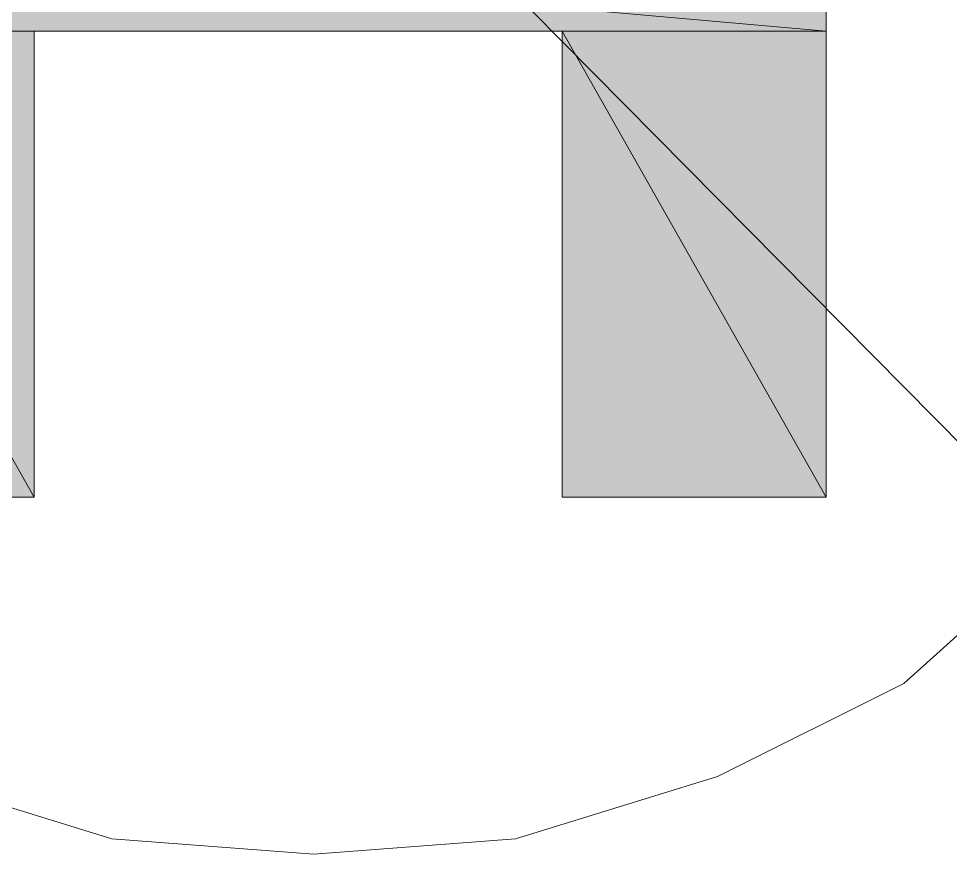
# Model space of a CAD drawing. Extents: x 2510 to 2658, y 709 to 763.
# Drawn here: x 2523.134 to 2524.176, y 754.091 to 755.025 of the extents above; entities that cross this region are included whole.
import ezdxf

# ---------------------------------------------------------------- set-up
doc = ezdxf.new("R2010")
doc.units = 0
doc.header["$MEASUREMENT"] = 0
doc.layers.add('HANBO', color=7, linetype='CONTINUOUS', lineweight=9)

# ---------------------------------------------------------------- blocks, each defined once
blk = doc.blocks.new('ea')
at = {"layer": 'HANBO'}
h = blk.add_hatch(color=256, dxfattribs=at)
h.dxf.hatch_style = 2
h.paths.add_polyline_path([(55.18023, 78.88541), (55.18023, 78.78662), (56.29998, 78.78662)])
h = blk.add_hatch(color=256, dxfattribs=at)
h.dxf.hatch_style = 2
h.paths.add_polyline_path([(55.18023, 78.88541), (56.29998, 78.88541), (56.29998, 78.78662)])
h = blk.add_hatch(color=256, dxfattribs=at)
h.dxf.hatch_style = 2
h.paths.add_polyline_path([(55.18023, 78.78662), (55.18023, 78.29257), (55.46017, 78.29257)])
h = blk.add_hatch(color=256, dxfattribs=at)
h.dxf.hatch_style = 2
h.paths.add_polyline_path([(55.18023, 78.78662), (55.46017, 78.78662), (55.46017, 78.29257)])
h = blk.add_hatch(color=256, dxfattribs=at)
h.dxf.hatch_style = 2
h.paths.add_polyline_path([(56.02005, 78.78662), (56.02005, 78.29257), (56.29998, 78.29257)])
h = blk.add_hatch(color=256, dxfattribs=at)
h.dxf.hatch_style = 2
h.paths.add_polyline_path([(56.02005, 78.78662), (56.29998, 78.78662), (56.29998, 78.29257)])
at = {"layer": 'HANBO', "lineweight": 0}
for points in [[(55.75659, 80.15335), (55.54253, 80.13693), (55.32841, 80.07099), (55.13083, 79.9722), (54.96617, 79.82402), (54.81798, 79.6593), (54.71914, 79.46172), (54.65326, 79.24771), (54.63683, 79.0336), (54.65326, 78.81948), (54.71914, 78.60547), (54.81798, 78.4079), (54.96617, 78.24317), (55.13083, 78.09499), (55.32841, 77.9962), (55.54253, 77.93027), (55.75659, 77.91384), (55.97065, 77.93027), (56.18471, 77.9962), (56.38235, 78.09499), (56.54701, 78.24317)], [(54.96617, 79.84045), (56.54701, 78.24317)], [(56.29998, 78.29257), (56.29998, 78.90184)], [(55.18023, 78.88541), (55.18023, 78.78662), (56.29998, 78.78662), (55.18023, 78.88541)], [(55.18023, 78.88541), (56.29998, 78.88541), (56.29998, 78.78662), (55.18023, 78.88541)], [(55.18023, 78.78662), (55.18023, 78.29257), (55.46017, 78.29257), (55.18023, 78.78662)], [(55.18023, 78.78662), (55.46017, 78.78662), (55.46017, 78.29257), (55.18023, 78.78662)], [(55.46017, 78.78662), (55.46017, 78.29257)], [(55.46017, 78.78662), (56.02005, 78.78662)], [(56.02005, 78.78662), (56.02005, 78.29257)], [(56.02005, 78.78662), (56.02005, 78.29257), (56.29998, 78.29257), (56.02005, 78.78662)], [(56.02005, 78.78662), (56.29998, 78.78662), (56.29998, 78.29257), (56.02005, 78.78662)], [(55.46017, 78.29257), (55.18023, 78.29257)], [(56.02005, 78.29257), (56.29998, 78.29257)]]:
    blk.add_lwpolyline(points, dxfattribs=at)
for points in [[(55.46017, 78.78662), (55.46017, 78.78662), (56.02005, 78.78662), (56.02005, 78.78662), (56.02005, 78.78662), (55.46017, 78.78662), (55.46017, 78.78662)], [(55.18023, 78.29257), (55.18023, 78.29257), (55.46017, 78.29257), (55.46017, 78.29257), (55.46017, 78.29257), (55.18023, 78.29257), (55.18023, 78.29257)], [(56.02005, 78.29257), (56.02005, 78.29257), (56.29998, 78.29257), (56.29998, 78.29257), (56.29998, 78.29257), (56.02005, 78.29257), (56.02005, 78.29257)]]:
    blk.add_open_spline(points, degree=3, knots=[0, 0, 0, 0, 1, 1, 1, 2, 2, 2, 2], dxfattribs=at)

msp = doc.modelspace()

# ---------------------------------------------------------------- block references
at = {"layer": 'HANBO', "color": 3, "xscale": 1.055206152000143, "yscale": 1.055206152000143, "zscale": 1.055206152000143}
msp.add_blockref('ea', (2464.6291, 671.8754), dxfattribs=at)

doc.saveas('drawing.dxf')
